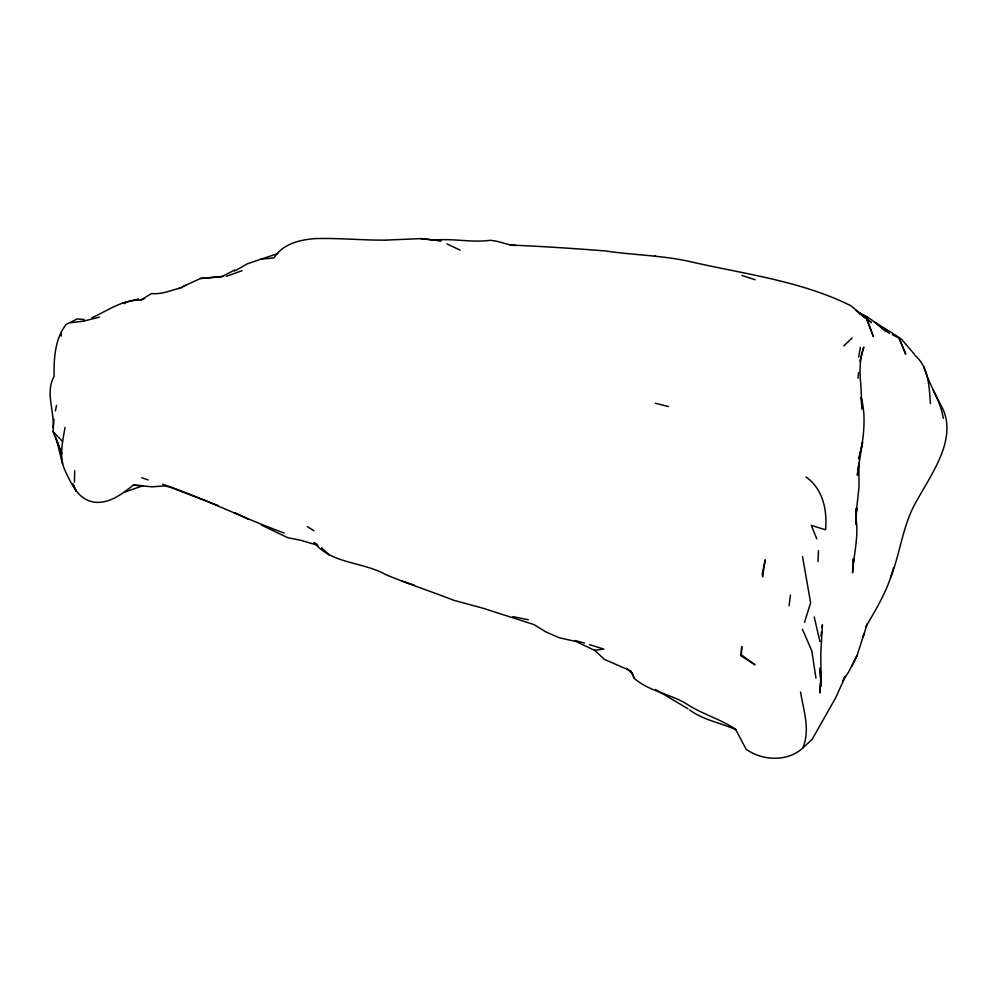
<?xml version="1.0" encoding="UTF-8"?>
<svg xmlns="http://www.w3.org/2000/svg" width="997" height="997" viewBox="0 0 997 997"><rect width="100%" height="100%" fill="white"/><g stroke="black" fill="none" stroke-linecap="round" stroke-linejoin="round"><path stroke-width="1.5" d="M74.439 482.187L74.688 470.709M818.038 561.51L818.437 550.631M856.56 508.046L855.812 524.347L856.56 508.046L856.211 512.707L859.003 487.035L858.903 462.994L857.333 475.245C860.648 449.261 868.163 423.451 861.134 397.205L861.956 409.106L860.959 386.213C859.688 373.102 859.14 359.68 863.826 347.106L859.888 361.275M741.157 655.864L741.731 646.717L741.157 655.864L755.003 664.874L741.818 655.154M853.395 558.806L852.535 572.777C853.694 554.793 858.791 536.959 856.074 518.876M65.054 427.401C62.562 441.808 58.673 457.86 65.54 471.643C71.946 484.866 78.389 500.083 94.877 502.264C109.732 503.61 122.369 493.839 133.349 485.09L143.094 485.738L124.289 492.157M55.62 437.147L61.702 453.535L53.028 431.551L54 419.263M857.993 378.312L858.579 372.591M820.992 636.31L821.528 631.986M822.064 627.661L822.413 624.783L820.805 652.985L821.067 686.248M789.113 605.815L790.434 595.147M858.616 357.188L860.374 347.492M55.396 410.914L56.505 405.293M867.34 623.474L856.859 656.151M865.77 626.864C876.787 608.145 888.277 589.252 893.462 567.854M804.517 622.302L810.611 602.811L802.535 556.575M890.471 577.874C900.528 552.662 902.721 524.385 916.779 500.743C931.896 472.977 959.413 436.836 940.595 404.608L933.155 390.089M317.245 544.449L313.98 542.505C332.2 564.29 362.272 561.51 385.428 574.471C407.81 583.93 431.003 591.333 453.623 600.231L483.508 608.369L534.043 624.62L545.845 631.924L559.043 637.669L576.004 641.532L594.499 650.281L604.606 659.466L630.964 671.006L634.354 678.434C648.922 691.145 668.999 693.65 685.5 703.259C701.277 713.864 719.871 718.737 735.574 729.268L746.092 749.196C762.269 760.836 787.343 762.069 802.597 748.186C810.673 730.39 803.482 710.325 800.554 692.055M84.246 319.526L77.23 318.953L66.064 324.461C54.785 339.379 53.838 358.384 54.125 376.305C45.089 392.681 54.474 410.39 53.065 427.651M851.824 666.308L857.146 655.266L848.584 672.053L842.777 680.702M862.841 636.747L864.623 633.107L862.692 636.784M843.923 678.695L845.369 676.415L835.573 697.987L812.094 739.425L802.597 748.186M385.702 240.14C361.849 240.314 338.07 237.809 314.155 238.644C298.813 240.078 282.737 244.028 273.951 257.899L260.865 259.208L247.792 263.644M843.798 345.922L852.148 337.921M91.961 317.657C107.676 310.815 122.382 299.499 140.552 300.134L151.644 293.529C161.963 294.688 171.721 289.953 181.604 287.697M246.982 263.981L236.152 270.262L234.145 270.299L221.596 276.792L200.385 278.499L178.762 288.582M183.186 286.563L185.878 285.092M140.552 300.134L144.565 298.527M226.381 276.331L242.109 270.673M260.865 259.208L277.814 253.562M83.598 321.134L99.463 317.083M138.421 299L122.494 303.225L125.335 303.499M594.499 650.281L603.858 649.097L589.526 644.623M200.385 278.499L223.602 276.281M70.475 322.716L83.574 321.146M386.313 240.078L420.709 238.619L440.774 240.775L420.709 238.619M433.832 240.177C452.663 238.096 471.157 242.844 489.976 240.339C498.787 240.726 506.725 245 515.412 245.474L510.539 244.863M510.14 245.05C541.795 246.346 573.512 248.452 605.216 250.92C632.684 255.058 660.625 255.282 687.868 261.114C742.566 273.876 800.217 280.481 850.89 305.78L871.44 322.679L855.762 310.241M654.83 256.042L655.64 256.104M133.349 485.09L152.03 486.81L164.655 485.938L169.316 486.885L217.982 505.479M512.832 616.595L528.323 619.785M655.303 403.237L668.439 406.552M574.858 640.498L584.603 643.053M317.993 545.334L300.857 540.337L287.722 537.657L261.401 525.045M162.636 484.243C203.949 498.326 243.069 518.091 284.095 532.996M742.055 275.496L755.203 279.758M141.761 477.75L148.179 479.906M401.367 580.827L414.515 585.289M889.486 333.422C879.429 326.667 870.817 317.532 859.377 312.996L866.617 318.604L873.335 336.45L866.617 318.604L859.377 312.996M859.937 313.98L867.826 317.283M735.911 729.717C720.594 722.738 703.421 720.22 689.588 709.889M446.968 243.879L460.128 250.16M235.08 512.857L248.241 519.138M892.39 334.693L897.936 337.522M893.212 333.634L875.017 322.405L885.486 331.191M655.602 689.513L687.942 708.755M307.35 526.678L313.868 530.653M894.409 334.406L901.749 339.478L914.349 354.172M626.29 668.277L632.148 673.137L634.354 678.434M321.632 547.827L329.371 555.105M806.012 476.99C823.011 489.041 827.323 510.14 825.566 529.781L811.284 525.394L816.805 538.879M53.028 431.551L62.512 441.422M914.922 355.331C928.905 367.307 929.104 386.612 930.45 403.548M234.145 270.299L234.756 271.047M802.423 629.257L811.832 650.941L815.957 678.197M72.669 483.582L76.246 491.359L73.255 484.455M923.907 366.796C928.83 384.618 940.395 399.872 943.312 418.354M814.2 616.944L819.945 641.569M56.817 440.35L62.45 463.892M820.132 669.373L820.98 680.415L819.733 693.002L821.005 675.168L819.97 668.015M60.942 333.26L61.278 336.163M819.995 671.18L820.531 678.708M853.594 558.818L853.482 561.922L853.457 558.843M765.148 560.027L762.643 576.764L762.231 573.873L765.148 560.027M862.517 442.506L858.866 458.807L862.517 442.506M900.216 340.7L899.132 338.382L905.737 354.172L900.216 340.7"/></g></svg>
